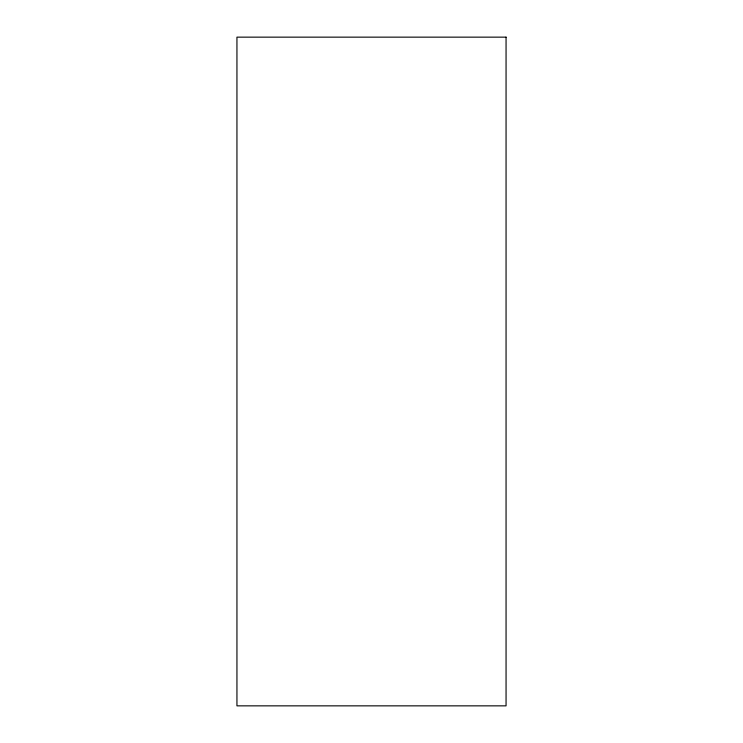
<?xml version="1.0" encoding="UTF-8"?>
<svg xmlns="http://www.w3.org/2000/svg" width="743" height="743" viewBox="0 0 743 743"><rect width="100%" height="100%" fill="white"/><g stroke="black" fill="none" stroke-linecap="round" stroke-linejoin="round"><path stroke-width="1.11" d="M506.057 37.15L236.943 37.15L236.943 705.85L506.057 705.85L506.057 37.15"/></g></svg>
